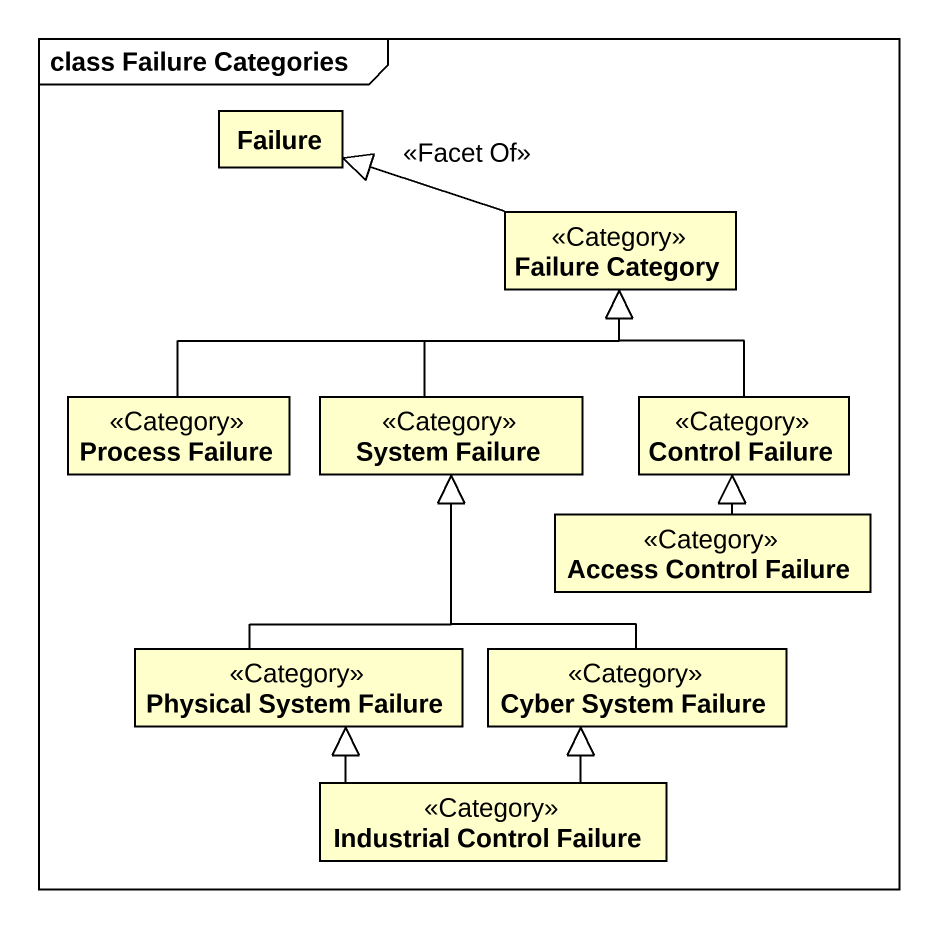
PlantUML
@startuml
mainframe class Failure Categories
hide circle
hide empty members
class Failure
class "Failure Category" as Failure_Category <<Category>>
class "Process Failure" as Process_Failure <<Category>>
class "System Failure" as System_Failure <<Category>>
class "Control Failure" as Control_Failure <<Category>>
class "Access Control Failure" as Access_Control_Failure <<Category>>
class "Physical System Failure" as Physical_System_Failure <<Category>>
class "Cyber System Failure" as Cyber_System_Failure <<Category>>
class "Industrial Control Failure" as Industrial_Control_Failure <<Category>>
Failure_Category -left-|> Failure : <<Facet Of>>
Process_Failure -right-|> Failure_Category
System_Failure -up-|> Failure_Category
Control_Failure -up-|> Failure_Category
Access_Control_Failure -up-|> Control_Failure
Physical_System_Failure -up-|> System_Failure
Cyber_System_Failure -up-|> System_Failure
Industrial_Control_Failure -up-|> Physical_System_Failure
Industrial_Control_Failure -up-|> Cyber_System_Failure
@enduml
